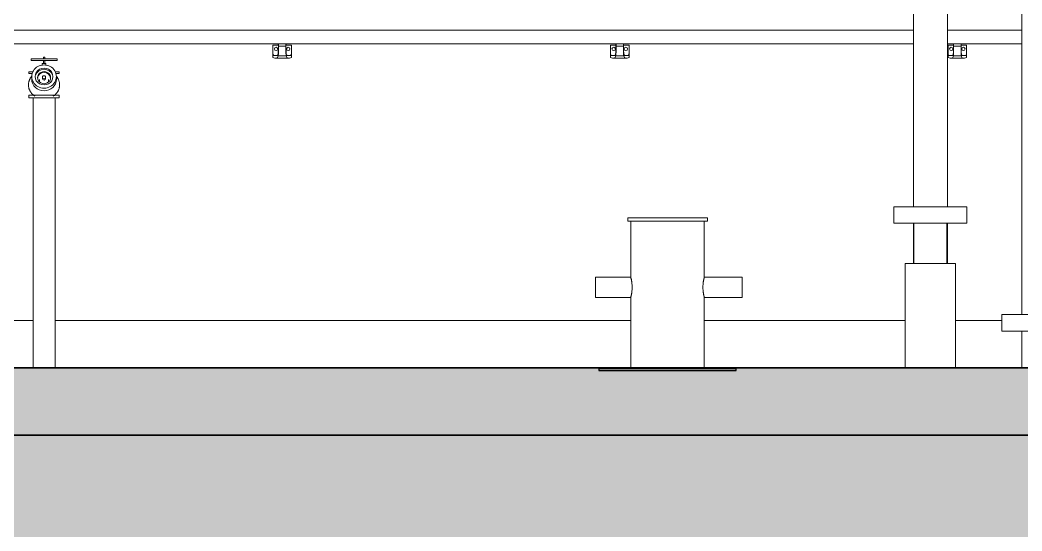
# Model space of a CAD drawing. Header units: metres. Extents: x -3 to 137, y -7 to 15.
# Drawn here: x 84.008 to 86.976, y -0.483 to 1.03 of the extents above; entities that cross this region are included whole.
import ezdxf

# ---------------------------------------------------------------- set-up
doc = ezdxf.new("R2010")
doc.units = ezdxf.units.M
doc.linetypes.add('Centre', pattern=[0.03175, 0.00635, -0.00475, 0.0159, -0.00475])
for name, color, linetype, lineweight in [('A-FLOR', 7, 'Continuous', 9), ('A-FLOR-HRAL', 7, 'Continuous', 9), ('A-FLOR-LEVL', 7, 'Continuous', 9), ('A-FLOR-PATT', 7, 'Continuous', 35), ('A-GENM', 7, 'Continuous', 9), ('A-WALL', 7, 'Continuous', 9), ('A-WALL-PATT', 7, 'Continuous', 9), ('P-PIPE', 7, 'Continuous', 9)]:
    doc.layers.add(name, color=color, linetype=linetype, lineweight=lineweight)

# ---------------------------------------------------------------- blocks, each defined once
blk = doc.blocks.new('Basic Wall _ Tabique exterior_Estructura Lamina Metalica - ___-2469500-Elevation 5 - a')
at = {"layer": 'A-WALL'}
for p, q in [((7.8517, 0.14), (6.7725, 0.14)), ((9.6222, 0.14), (7.9165, 0.14)), ((10.4351, 0.14), (9.8401, 0.14)), ((10.7222, 0.14), (10.5844, 0.14))]:
    blk.add_line(p, q, dxfattribs=at)
blk = doc.blocks.new('Bolardo - Bolardo-V142-Elevation 5 - a')
at = {"layer": 'A-GENM', "color": 8, "true_color": 0x808080}
for p, q in [((9.6131, 0.4442), (9.6131, 0.4342)), ((9.6131, 0.4442), (9.7311, 0.4442)), ((9.7311, 0.4342), (9.6131, 0.4342)), ((9.6221, 0.4342), (9.6221, 0.2682)), ((9.7311, 0.4442), (9.8491, 0.4442)), ((9.8491, 0.4342), (9.7311, 0.4342)), ((9.8401, 0.2682), (9.8401, 0.4342)), ((9.8491, 0.4342), (9.8491, 0.4442)), ((9.6222, 0.2683), (9.5181, 0.2683)), ((9.5181, 0.2383), (9.5181, 0.2683)), ((9.9523, 0.2683), (9.8401, 0.2683)), ((9.9523, 0.2683), (9.9523, 0.2383)), ((9.5181, 0.2083), (9.5181, 0.2383)), ((9.9523, 0.2383), (9.9523, 0.2083)), ((9.5181, 0.2083), (9.6222, 0.2083)), ((9.6221, 0.2083), (9.6221, 0)), ((9.8401, 0.2083), (9.9523, 0.2083)), ((9.8401, 0), (9.8401, 0.2083))]:
    blk.add_line(p, q, dxfattribs=at)
at = {"layer": 'A-GENM', "lineweight": 25}
for p, q in [((9.9343, -0.0028), (9.528, -0.0028)), ((9.528, -0.0028), (9.528, -0.0078)), ((9.528, -0.0078), (9.9343, -0.0078)), ((9.9343, -0.0078), (9.9343, -0.0028))]:
    blk.add_line(p, q, dxfattribs=at)
at = {"layer": 'A-GENM', "color": 8, "true_color": 0x808080}
for points, knots in [([(9.6264, 0.2383), (9.6263, 0.24), (9.6262, 0.2435), (9.6259, 0.2478), (9.6256, 0.251), (9.6253, 0.2533), (9.6249, 0.2555), (9.6246, 0.2576), (9.6243, 0.2595), (9.6239, 0.2613), (9.6235, 0.2628), (9.6232, 0.2642), (9.6229, 0.2655), (9.6225, 0.2668), (9.6222, 0.2679), (9.6222, 0.2683), (9.6222, 0.2683)], [0, 0, 0, 0, 0.0555556, 0.1111111, 0.1388889, 0.1666667, 0.1944444, 0.2222222, 0.25, 0.2777778, 0.3055556, 0.3333333, 0.3611111, 0.3888889, 0.4444444, 0.5, 0.5, 0.5, 0.5]), ([(9.8359, 0.2383), (9.8359, 0.2401), (9.836, 0.2436), (9.8364, 0.2486), (9.8369, 0.2525), (9.8373, 0.2555), (9.8377, 0.2576), (9.8381, 0.2595), (9.8384, 0.2613), (9.8388, 0.2629), (9.8391, 0.2643), (9.8394, 0.2654), (9.8397, 0.2665), (9.8399, 0.2673), (9.84, 0.2679), (9.8401, 0.2682), (9.8401, 0.2682), (9.8401, 0.2682)], [0, 0, 0, 0, 0.0555556, 0.1111111, 0.1666667, 0.1944444, 0.2222222, 0.25, 0.2777778, 0.3055556, 0.3333333, 0.3611111, 0.3888889, 0.4166667, 0.4444444, 0.4791667, 0.4999478, 0.4999478, 0.4999478, 0.4999478]), ([(9.8401, 0.2682), (9.8401, 0.2682), (9.8401, 0.2682), (9.8401, 0.268), (9.84, 0.2678), (9.84, 0.2678)], [0.49994877, 0.49994877, 0.49994877, 0.49994877, 0.51388889, 0.54861111, 0.55555556, 0.55555556, 0.55555556, 0.55555556]), ([(9.6264, 0.2383), (9.6264, 0.2364), (9.6263, 0.2329), (9.6259, 0.2279), (9.6254, 0.224), (9.6249, 0.221), (9.6246, 0.2189), (9.6242, 0.217), (9.6239, 0.2153), (9.6235, 0.2137), (9.6232, 0.2123), (9.6229, 0.2111), (9.6226, 0.2101), (9.6224, 0.2092), (9.6223, 0.2086), (9.6222, 0.2083), (9.6221, 0.2083), (9.6221, 0.2083)], [0, 0, 0, 0, 0.0555556, 0.1111111, 0.1666667, 0.1944444, 0.2222222, 0.25, 0.2777778, 0.3055556, 0.3333333, 0.3611111, 0.3888889, 0.4166667, 0.4444444, 0.4791667, 0.4999478, 0.4999478, 0.4999478, 0.4999478]), ([(9.8359, 0.2383), (9.836, 0.2365), (9.8361, 0.233), (9.8363, 0.2288), (9.8367, 0.2255), (9.837, 0.2232), (9.8374, 0.221), (9.8377, 0.2189), (9.838, 0.217), (9.8384, 0.2153), (9.8388, 0.2137), (9.8391, 0.2123), (9.8394, 0.211), (9.8397, 0.2097), (9.8401, 0.2086), (9.8401, 0.2083), (9.8401, 0.2083)], [0, 0, 0, 0, 0.0555556, 0.1111111, 0.1388889, 0.1666667, 0.1944444, 0.2222222, 0.25, 0.2777778, 0.3055556, 0.3333333, 0.3611111, 0.3888889, 0.4444444, 0.5, 0.5, 0.5, 0.5]), ([(9.6221, 0.2083), (9.6221, 0.2083), (9.6222, 0.2083), (9.6222, 0.2085), (9.6223, 0.2087), (9.6223, 0.2087)], [0.49994877, 0.49994877, 0.49994877, 0.49994877, 0.51388889, 0.54861111, 0.55555556, 0.55555556, 0.55555556, 0.55555556])]:
    blk.add_open_spline(points, degree=3, knots=knots, dxfattribs=at)
for points in [[(9.6222, 0.2683), (9.6222, 0.2683), (9.6222, 0.2681), (9.6223, 0.2678)], [(9.8401, 0.2083), (9.8401, 0.2083), (9.8401, 0.2084), (9.84, 0.2087)]]:
    blk.add_open_spline(points, degree=3, dxfattribs=at)
blk = doc.blocks.new('Handrail Type - Handrail_Internal_-2694641-Elevation 5 - a')
at = {"layer": 'A-FLOR-HRAL'}
for p, q in [((10.4601, 1), (3.5213, 1)), ((10.7806, 1), (10.5599, 1)), ((3.5213, 0.96), (10.4601, 0.96)), ((10.5599, 0.96), (10.7806, 0.96))]:
    blk.add_line(p, q, dxfattribs=at)
blk = doc.blocks.new('Gerflor-Aluminium_Brackets-Escort_Wall_Mounted-55mm - Escort_Wall_Mounted_Bracket_55mm-V146-Elevation 5 - a')
at = {"layer": 'A-FLOR-HRAL'}
for p, q in [((-0.5621, 0.956), (-0.5786, 0.956)), ((-0.5786, 0.956), (-0.5786, 0.9515)), ((-0.5786, 0.9313), (-0.5786, 0.9515)), ((-0.5624, 0.9527), (-0.5625, 0.96)), ((-0.5624, 0.9451), (-0.5624, 0.9527)), ((-0.5622, 0.96), (-0.5621, 0.96)), ((-0.5621, 0.96), (-0.5401, 0.96)), ((-0.5621, 0.96), (-0.5621, 0.9527)), ((-0.5621, 0.9527), (-0.5401, 0.9527)), ((-0.5621, 0.9527), (-0.5621, 0.9446)), ((-0.5401, 0.96), (-0.54, 0.96)), ((-0.5401, 0.9527), (-0.5401, 0.96)), ((-0.5236, 0.956), (-0.5401, 0.956)), ((-0.5401, 0.9446), (-0.5401, 0.9527)), ((-0.5397, 0.96), (-0.5398, 0.9527)), ((-0.5398, 0.9527), (-0.5398, 0.9451)), ((-0.5236, 0.9515), (-0.5236, 0.956)), ((-0.5236, 0.9515), (-0.5236, 0.9313)), ((-0.5786, 0.9191), (-0.5786, 0.9313)), ((-0.5752, 0.9251), (-0.5656, 0.9251)), ((-0.5629, 0.9241), (-0.5393, 0.9241)), ((-0.5366, 0.9251), (-0.527, 0.9251)), ((-0.5236, 0.9313), (-0.5236, 0.9191)), ((-0.5702, 0.9166), (-0.532, 0.9166))]:
    blk.add_line(p, q, dxfattribs=at)
for centre in [(-0.5691, 0.9445), (-0.5331, 0.9445)]:
    blk.add_circle(centre, 0.005, dxfattribs=at)
for points, knots in [([(-0.5786, 0.9313), (-0.5786, 0.9308), (-0.5785, 0.9298), (-0.5783, 0.9287), (-0.578, 0.9279), (-0.5778, 0.9273), (-0.5775, 0.9268), (-0.5772, 0.9263), (-0.5769, 0.9259), (-0.5766, 0.9257), (-0.5765, 0.9256), (-0.576, 0.9253), (-0.5756, 0.9251), (-0.5752, 0.9251)], [0, 0, 0, 0, 0.142857, 0.285714, 0.357143, 0.428571, 0.5, 0.571429, 0.678571, 0.705357, 0.732143, 0.785714, 1, 1, 1, 1]), ([(-0.5656, 0.9251), (-0.5649, 0.9251), (-0.5637, 0.9264), (-0.5628, 0.9317), (-0.5625, 0.9384), (-0.5624, 0.9429), (-0.5624, 0.9451)], [0, 0, 0, 0, 0.285714, 0.571429, 0.785714, 1, 1, 1, 1]), ([(-0.5398, 0.9451), (-0.5398, 0.9421), (-0.5397, 0.9376), (-0.5394, 0.9325), (-0.5389, 0.9282), (-0.5379, 0.9256), (-0.5369, 0.9251), (-0.5366, 0.9251)], [0, 0, 0, 0, 0.285714, 0.428571, 0.571429, 0.857143, 1, 1, 1, 1]), ([(-0.527, 0.9251), (-0.5268, 0.9251), (-0.5263, 0.9252), (-0.5257, 0.9256), (-0.5253, 0.926), (-0.525, 0.9264), (-0.5247, 0.9268), (-0.5244, 0.9273), (-0.5242, 0.9279), (-0.5239, 0.9287), (-0.5237, 0.9298), (-0.5236, 0.9308), (-0.5236, 0.9313)], [0, 0, 0, 0, 0.142857, 0.285714, 0.357143, 0.428571, 0.5, 0.571429, 0.642857, 0.714286, 0.857143, 1, 1, 1, 1])]:
    blk.add_open_spline(points, degree=3, knots=knots, dxfattribs=at)
for points in [[(-0.5629, 0.9241), (-0.5633, 0.922), (-0.5646, 0.9188), (-0.5679, 0.9165), (-0.5726, 0.9166), (-0.5765, 0.9181), (-0.5786, 0.9191)], [(-0.5621, 0.9446), (-0.5621, 0.9426), (-0.5621, 0.9385), (-0.5622, 0.9329), (-0.5624, 0.9279), (-0.5627, 0.9252), (-0.5629, 0.9241)], [(-0.5393, 0.9241), (-0.5395, 0.9252), (-0.5398, 0.9279), (-0.54, 0.9329), (-0.5401, 0.9385), (-0.5401, 0.9426), (-0.5401, 0.9446)], [(-0.5236, 0.9191), (-0.5257, 0.9181), (-0.5296, 0.9166), (-0.5343, 0.9165), (-0.5376, 0.9188), (-0.5389, 0.922), (-0.5393, 0.9241)]]:
    blk.add_open_spline(points, degree=3, dxfattribs=at)
blk = doc.blocks.new('M_Tubería Escape - M_Tubería Escape-2724373-Elevation 5 - a')
at = {"layer": 'A-GENM', "color": 8, "true_color": 0x808080}
for p, q in [((10.46, 2.0438), (10.46, 0.4769)), ((10.56, 0.4769), (10.56, 2.0478)), ((10.4015, 0.4769), (10.4015, 0.428)), ((10.5024, 0.4769), (10.4015, 0.4769)), ((10.6181, 0.4769), (10.5024, 0.4769)), ((10.6181, 0.428), (10.6181, 0.4769)), ((10.5024, 0.428), (10.4015, 0.428)), ((10.46, 0.428), (10.46, 0.3087)), ((10.461, 0.428), (10.461, 0.3087)), ((10.6181, 0.428), (10.5024, 0.428)), ((10.5585, 0.3087), (10.5585, 0.428)), ((10.56, 0.3087), (10.56, 0.428)), ((10.4349, 0.3086), (10.4349, 0)), ((10.5047, 0.3086), (10.4349, 0.3086)), ((10.5846, 0.3086), (10.5047, 0.3086)), ((10.5846, 0), (10.5846, 0.3086))]:
    blk.add_line(p, q, dxfattribs=at)
blk = doc.blocks.new('M_Tubería Escape-2 - M_Tubería Escape-2-2727058-Elevation 5 - a')
at = {"layer": 'A-GENM', "color": 8, "true_color": 0x808080}
for p, q in [((10.7805, 2.0056), (10.7805, 0.1575)), ((10.7219, 0.1575), (10.7219, 0.1085)), ((10.8229, 0.1575), (10.7219, 0.1575)), ((10.8229, 0.1085), (10.7219, 0.1085)), ((10.7805, 0.1085), (10.7805, 0))]:
    blk.add_line(p, q, dxfattribs=at)
blk = doc.blocks.new('M_Conexión toma de agua potable-4 - M_Conexión toma de agua potable-4-3020589-Elevation 5 - a')
at = {"layer": 'P-PIPE'}
for p, q in [((7.8458, 0.9151), (7.8458, 0.9101)), ((7.9226, 0.9151), (7.8458, 0.9151)), ((7.8458, 0.9101), (7.9226, 0.9101)), ((7.879, 0.9009), (7.879, 0.8957)), ((7.879, 0.9009), (7.8842, 0.9009)), ((7.8821, 0.9199), (7.8821, 0.9151)), ((7.8821, 0.9199), (7.8842, 0.9199)), ((7.8821, 0.9101), (7.8821, 0.9009)), ((7.8842, 0.9199), (7.8863, 0.9199)), ((7.8842, 0.9009), (7.8893, 0.9009)), ((7.8863, 0.9151), (7.8863, 0.9199)), ((7.8863, 0.9009), (7.8863, 0.9101)), ((7.8893, 0.8957), (7.8893, 0.9009)), ((7.9226, 0.9101), (7.9226, 0.9151)), ((7.8396, 0.8767), (7.8396, 0.8712)), ((7.8396, 0.8767), (7.8507, 0.8767)), ((7.8396, 0.8712), (7.8492, 0.8712)), ((7.8477, 0.8627), (7.8477, 0.8586)), ((7.9177, 0.8767), (7.9288, 0.8767)), ((7.9191, 0.8712), (7.9288, 0.8712)), ((7.9207, 0.8586), (7.9207, 0.8627)), ((7.9288, 0.8712), (7.9288, 0.8767)), ((7.8477, 0.8586), (7.8477, 0.8545)), ((7.8707, 0.8537), (7.8707, 0.8462)), ((7.8794, 0.8605), (7.8794, 0.8566)), ((7.8889, 0.8566), (7.8889, 0.8605)), ((7.8977, 0.8462), (7.8977, 0.8537)), ((7.9207, 0.8545), (7.9207, 0.8586)), ((7.8391, 0.8071), (7.8391, 0.7992)), ((7.8391, 0.8071), (7.9293, 0.8071)), ((7.8396, 0.8047), (7.8396, 0.7992)), ((7.9288, 0.7992), (7.9288, 0.8047)), ((7.9293, 0.7992), (7.9293, 0.8071)), ((7.8391, 0.7992), (7.9293, 0.7992)), ((7.8517, 0.7992), (7.8517, 0)), ((7.9167, 0), (7.9167, 0.7992))]:
    blk.add_line(p, q, dxfattribs=at)
at = {"layer": 'P-PIPE', "flags": 128}
for points in [[(7.8569, 0.8047), (7.8556, 0.8056), (7.8543, 0.8064), (7.8531, 0.8074), (7.8519, 0.8083), (7.8507, 0.8094), (7.8496, 0.8104), (7.8485, 0.8115), (7.8475, 0.8127), (7.8465, 0.8139), (7.8456, 0.8151), (7.8447, 0.8164), (7.8438, 0.8177), (7.843, 0.819), (7.8423, 0.8204), (7.8416, 0.8218), (7.841, 0.8232), (7.8405, 0.8246), (7.84, 0.8261), (7.8395, 0.8276), (7.8391, 0.8291), (7.8388, 0.8306), (7.8385, 0.8321), (7.8383, 0.8337), (7.8382, 0.8352), (7.8381, 0.8368), (7.8381, 0.8383), (7.8381, 0.8398), (7.8382, 0.8414), (7.8384, 0.8429), (7.8386, 0.8445), (7.8389, 0.846), (7.8393, 0.8475), (7.8397, 0.849), (7.8402, 0.8505), (7.8407, 0.8519), (7.8413, 0.8534), (7.8419, 0.8548), (7.8426, 0.8561), (7.8434, 0.8575), (7.8442, 0.8588), (7.8451, 0.8601), (7.846, 0.8614), (7.8469, 0.8626), (7.8479, 0.8637)], [(7.9209, 0.8632), (7.9219, 0.862), (7.9228, 0.8608), (7.9237, 0.8595), (7.9245, 0.8582), (7.9253, 0.8569), (7.926, 0.8555), (7.9267, 0.8541), (7.9273, 0.8527), (7.9279, 0.8513), (7.9284, 0.8498), (7.9288, 0.8483), (7.9292, 0.8468), (7.9296, 0.8453), (7.9298, 0.8438), (7.93, 0.8422), (7.9302, 0.8407), (7.9302, 0.8392), (7.9303, 0.8376), (7.9302, 0.8361), (7.9301, 0.8345), (7.9299, 0.833), (7.9297, 0.8314), (7.9294, 0.8299), (7.9291, 0.8284), (7.9287, 0.8269), (7.9282, 0.8254), (7.9277, 0.824), (7.9271, 0.8226), (7.9264, 0.8212), (7.9257, 0.8198), (7.925, 0.8184), (7.9242, 0.8171), (7.9233, 0.8158), (7.9224, 0.8146), (7.9214, 0.8133), (7.9204, 0.8122), (7.9194, 0.811), (7.9183, 0.8099), (7.9171, 0.8089), (7.9159, 0.8079), (7.9147, 0.8069), (7.9135, 0.806), (7.9122, 0.8052), (7.9114, 0.8047)]]:
    blk.add_lwpolyline(points, dxfattribs=at)
at = {"layer": 'P-PIPE'}
for centre, major_axis, start_param, end_param in [((7.8842, 0.8627), (-0.0365, 0), 4.712389, 7.853982), ((7.8842, 0.8627), (0.0365, 0), 4.712389, 7.853982), ((7.8842, 0.8627), (-0.0264, 0), 4.712389, 7.853982), ((7.8842, 0.8594), (-0.0264, 0), 4.712389, 5.969026), ((7.8842, 0.8594), (-0.0193, 0), 4.712389, 7.853982), ((7.8842, 0.8566), (-0.0193, 0), 4.712389, 6.196331), ((7.8842, 0.8605), (0.00473, 0), 1.570796, 4.712389), ((7.8842, 0.8627), (0.0264, 0), 4.712389, 7.853982), ((7.8842, 0.8594), (0.0264, 0), 0.337994, 1.570796), ((7.8842, 0.8594), (0.0193, 0), 4.712389, 7.853982), ((7.8842, 0.8566), (0.0193, 0), 0.086854, 1.570796), ((7.8842, 0.8605), (0.00473, 0), 4.712389, 7.853982), ((7.8842, 0.8545), (-0.0365, 0), 0, 1.570796), ((7.8842, 0.8566), (0.00473, 0), 3.141593, 4.712389), ((7.8842, 0.8566), (0.00473, 0), 4.712389, 6.283185), ((7.8842, 0.8545), (0.0365, 0), 4.712389, 6.283185)]:
    blk.add_ellipse(centre, major_axis=major_axis, ratio=0.939693, start_param=start_param, end_param=end_param, dxfattribs=at)

msp = doc.modelspace()

# ---------------------------------------------------------------- hatches: boundary and pattern name
at = {"layer": 'A-FLOR-PATT', "lineweight": 9, "true_color": 0x9a9a9a}
msp.add_hatch(color=253, dxfattribs=at).paths.add_polyline_path([(94.2131, -0.2), (94.2131, 0), (70.1694, 0), (70.1694, -0.2), (94.133, -0.2)])
at = {"layer": 'A-WALL-PATT', "true_color": 0x9a9a9a}
msp.add_hatch(color=253, dxfattribs=at).paths.add_polyline_path([(70.3894, -3.4853), (93.9931, -3.4853), (93.9931, 0), (70.3894, 0), (70.3894, -2.9799)])

# ---------------------------------------------------------------- linework, layer by layer
at = {"layer": 'A-FLOR', "lineweight": 35}
for p, q in [((94.2131, 0), (77.3187, 0)), ((70.3894, -0.2), (93.9931, -0.2))]:
    msp.add_line(p, q, dxfattribs=at)
at = {"layer": 'A-FLOR-LEVL', "color": 253, "linetype": 'Centre', "true_color": 0xaaaaaa}
msp.add_line((64.6698, 0), (99.8139, 0), dxfattribs=at)

# ---------------------------------------------------------------- block references
at = {"layer": 'A-FLOR-HRAL'}
for name, p in [('Handrail Type - Handrail_Internal_-2694641-Elevation 5 - a', (76.195, 0)), ('Gerflor-Aluminium_Brackets-Escort_Wall_Mounted-55mm - Escort_Wall_Mounted_Bracket_55mm-V146-Elevation 5 - a', (85.3357, 0)), ('Gerflor-Aluminium_Brackets-Escort_Wall_Mounted-55mm - Escort_Wall_Mounted_Bracket_55mm-V146-Elevation 5 - a', (86.3357, 0)), ('Gerflor-Aluminium_Brackets-Escort_Wall_Mounted-55mm - Escort_Wall_Mounted_Bracket_55mm-V146-Elevation 5 - a', (87.3357, 0))]:
    msp.add_blockref(name, p, dxfattribs=at)
at = {"layer": 'A-GENM', "color": 8, "true_color": 0x808080}
for name in ['M_Tubería Escape - M_Tubería Escape-2724373-Elevation 5 - a', 'M_Tubería Escape-2 - M_Tubería Escape-2-2727058-Elevation 5 - a', 'Bolardo - Bolardo-V142-Elevation 5 - a']:
    msp.add_blockref(name, (76.195, 0), dxfattribs=at)
at = {"layer": 'A-WALL'}
msp.add_blockref('Basic Wall _ Tabique exterior_Estructura Lamina Metalica - ___-2469500-Elevation 5 - a', (76.195, 0), dxfattribs=at)
at = {"layer": 'P-PIPE'}
msp.add_blockref('M_Conexión toma de agua potable-4 - M_Conexión toma de agua potable-4-3020589-Elevation 5 - a', (76.195, 0), dxfattribs=at)

doc.saveas('drawing.dxf')
